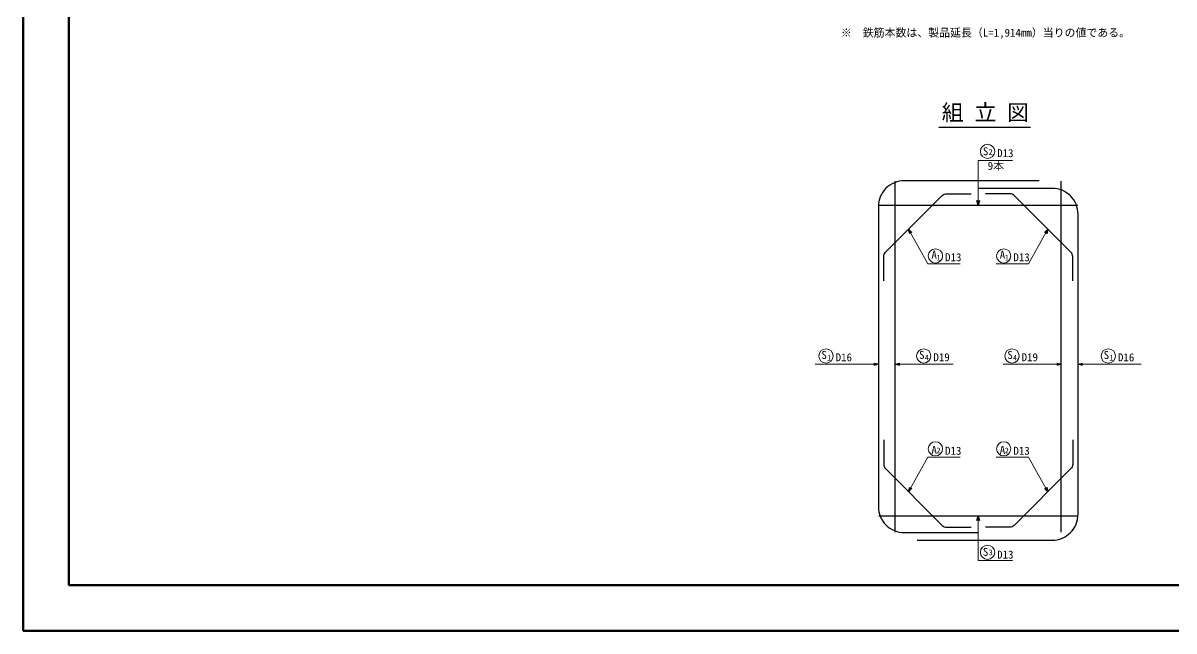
# Model space of a CAD drawing. Header units: millimetres. Extents: x 0 to 30738, y -2677 to 8936.
# Drawn here: x 0 to 7550, y 26 to 4018 of the extents above; entities that cross this region are included whole.
import ezdxf
from ezdxf.enums import TextEntityAlignment as Align

# ---------------------------------------------------------------- set-up
doc = ezdxf.new("R2010")
doc.units = ezdxf.units.MM
doc.header["$LTSCALE"] = 15
for name, color, linetype, lineweight in [('0文字', 41, 'Continuous', 5), ('4鉄筋A', 84, 'Continuous', 25), ('4鉄筋S1', 1, 'Continuous', 25), ('4鉄筋S2', 5, 'Continuous', 25), ('4鉄筋S3', 141, 'Continuous', 25), ('4鉄筋S4', 11, 'Continuous', 25), ('D-TTL-TXTﾀｲﾄﾙ枠文字列', 7, 'Continuous', 25), ('D-TTL外枠', 2, 'Continuous', 50)]:
    doc.layers.add(name, color=color, linetype=linetype, lineweight=lineweight)
doc.styles.get("Standard").update_dxf_attribs({"font": 'MS Gothic.ttf'})
doc.styles.add('寸法文字', font='MS Gothic.ttf')
doc.dimstyles.new('1／15', dxfattribs={"dimscale": 15, "dimtxt": 3.5, "dimasz": 2, "dimexe": 0, "dimexo": 2, "dimgap": 0.3, "dimtad": 1, "dimdec": 0, "dimzin": 1, "dimdsep": 46, "dimtxsty": '寸法文字', "dimblk": 'OPEN30', "dimcen": 2.5, "dimclrd": 256, "dimclre": 256, "dimclrt": 256, "dimadec": 0, "dimazin": 0, "dimtfac": 1, "dimtdec": 0, "dimtmove": 0, "dimatfit": 3, "dimldrblk": 'OPEN30', "dimfxl": 1, "dimlwd": 5, "dimlwe": 5, "dimarcsym": 0})

# ---------------------------------------------------------------- blocks, each defined once
blk = doc.blocks.new('_Open30')
at = {"color": 0, "linetype": 'ByBlock', "lineweight": -2}
for p, q in [((-1, 0.27), (0, 0)), ((0, 0), (-1, -0.27)), ((0, 0), (-1, 0))]:
    blk.add_line(p, q, dxfattribs=at)

msp = doc.modelspace()

# ---------------------------------------------------------------- linework, layer by layer
msp.add_line((6006.3, 3333.6), (6608.7, 3333.6))
at = {"layer": '0文字'}
for p, q in [((6265.5, 3115.2), (6490.5, 3115.2)), ((6147.2, 2437.1), (5935.1, 2437.1)), ((6383.2, 2437.1), (6595.3, 2437.1)), ((6147.2, 1166.9), (5935.1, 1166.9)), ((6383.2, 1166.9), (6595.3, 1166.9)), ((6265.5, 488.7), (6490.5, 488.7))]:
    msp.add_line(p, q, dxfattribs=at)
for centre in [(6326.7, 3174.5), (5985, 2488.2), (6433.1, 2488.2), (5267.3, 1831.2), (5908.2, 1831.7), (6486.9, 1831.7), (7119.1, 1831.2), (5985, 1222), (6433.1, 1222), (6326.7, 542.7)]:
    msp.add_circle(centre, 46.8, dxfattribs=at)
at = {"layer": '4鉄筋A'}
for points in [[(5645.5, 2324.1), (5645.5, 2484.1, -0.198912), (5657.2, 2512.3), (6030.1, 2885.3, -0.198912), (6058.4, 2897), (6218.4, 2897)], [(6885.5, 2324.1), (6885.5, 2484.1, 0.198912), (6873.8, 2512.3), (6500.8, 2885.3, 0.198912), (6472.6, 2897), (6312.6, 2897)], [(5645.5, 1279.9), (5645.5, 1119.9, 0.198912), (5657.2, 1091.6), (6030.1, 718.7, 0.198912), (6058.4, 707), (6218.4, 707)], [(6885.5, 1279.9), (6885.5, 1119.9, -0.198912), (6873.8, 1091.6), (6500.8, 718.7, -0.198912), (6472.6, 707), (6312.6, 707)]]:
    msp.add_lwpolyline(points, format="xyb", dxfattribs=at)
at = {"layer": '4鉄筋S1'}
for points in [[(6665.5, 2982), (5780.5, 2982, 0.414214), (5610.5, 2812), (5610.5, 842, 0.414214), (5780.5, 672), (6265.5, 672)], [(5865.5, 622), (6750.5, 622, 0.414214), (6920.5, 792), (6920.5, 2762, 0.414214), (6750.5, 2932), (6265.5, 2932)]]:
    msp.add_lwpolyline(points, format="xyb", dxfattribs=at)
at = {"layer": '4鉄筋S2'}
msp.add_line((5612.9, 2822), (6918.1, 2822), dxfattribs=at)
at = {"layer": '4鉄筋S3'}
msp.add_line((5612.9, 782), (6918.1, 782), dxfattribs=at)
at = {"layer": '4鉄筋S4'}
for p, q in [((5720.5, 674.4), (5720.5, 2979.6)), ((6810.5, 674.4), (6810.5, 2979.6))]:
    msp.add_line(p, q, dxfattribs=at)
at = {"layer": 'D-TTL外枠'}
for points in [[(0, 25.8), (12615, 25.8), (12615, 8935.8), (0, 8935.8)], [(300, 325.8), (12315, 325.8), (12315, 8635.8), (300, 8635.8)]]:
    msp.add_lwpolyline(points, close=True, dxfattribs=at)

# ---------------------------------------------------------------- texts
at = {"layer": '0文字', "style": '寸法文字'}
for s, height, p in [('※\u3000鉄筋本数は、製品延長（L=1,914mm）当りの値である。', 52.5, (5364.7, 3927.6)), ('S', 52.5, (6296.2, 3149)), ('2', 37.5, (6333.5, 3151.7)), ('D13', 52.5, (6389.9, 3137)), ('9本', 52.5, (6327.9, 3052.9)), ('A', 52.5, (5958.7, 2469.4)), ('1', 37.5, (5991.8, 2458.6)), ('D13', 52.5, (6048.3, 2453.3)), ('A', 52.5, (6406.8, 2469.4)), ('1', 37.5, (6439.9, 2458.6)), ('D13', 52.5, (6496.4, 2453.3)), ('S', 52.5, (5236.8, 1811.6)), ('1', 37.5, (5274.1, 1801.6)), ('D16', 52.5, (5330.5, 1796.3)), ('S', 52.5, (5877.8, 1812.1)), ('4', 37.5, (5915, 1802.1)), ('D19', 52.5, (5971.5, 1796.8)), ('S', 52.5, (6456.4, 1812.1)), ('4', 37.5, (6493.7, 1802.1)), ('D19', 52.5, (6550.2, 1796.8)), ('S', 52.5, (7088.7, 1811.6)), ('1', 37.5, (7125.9, 1801.6)), ('D16', 52.5, (7182.4, 1796.3)), ('A', 52.5, (5958.7, 1188.8)), ('2', 37.5, (5991.8, 1192.4)), ('D13', 52.5, (6048.3, 1182.9)), ('A', 52.5, (6406.8, 1188.8)), ('2', 37.5, (6439.9, 1192.4)), ('D13', 52.5, (6496.4, 1182.9)), ('S', 52.5, (6296.2, 519)), ('3', 37.5, (6333.5, 523.3)), ('D13', 52.5, (6389.9, 500.9))]:
    msp.add_text(s, height=height, dxfattribs=at).set_placement(p)
at = {"layer": 'D-TTL-TXTﾀｲﾄﾙ枠文字列'}
msp.add_text('組 立 図', height=105, dxfattribs=at).set_placement((6312.5, 3346), align=Align.BOTTOM_CENTER)

# ---------------------------------------------------------------- leaders
at = {"layer": '0文字'}
for points in [[(6265.5, 2822), (6265.5, 3115.2)], [(5808.7, 2663.8), (5935.1, 2437.1)], [(6722.3, 2663.8), (6595.3, 2437.1)], [(5610.5, 1777), (5196, 1777)], [(5720.5, 1777), (6100.7, 1777)], [(6810.5, 1777), (6430.3, 1777)], [(6920.5, 1777), (7335, 1777)], [(5808.7, 940.2), (5935.1, 1166.9)], [(6722.3, 940.2), (6595.3, 1166.9)], [(6265.5, 782), (6265.5, 488.7)]]:
    msp.add_leader(points, dimstyle='1／15', dxfattribs=at)

doc.saveas('drawing.dxf')
